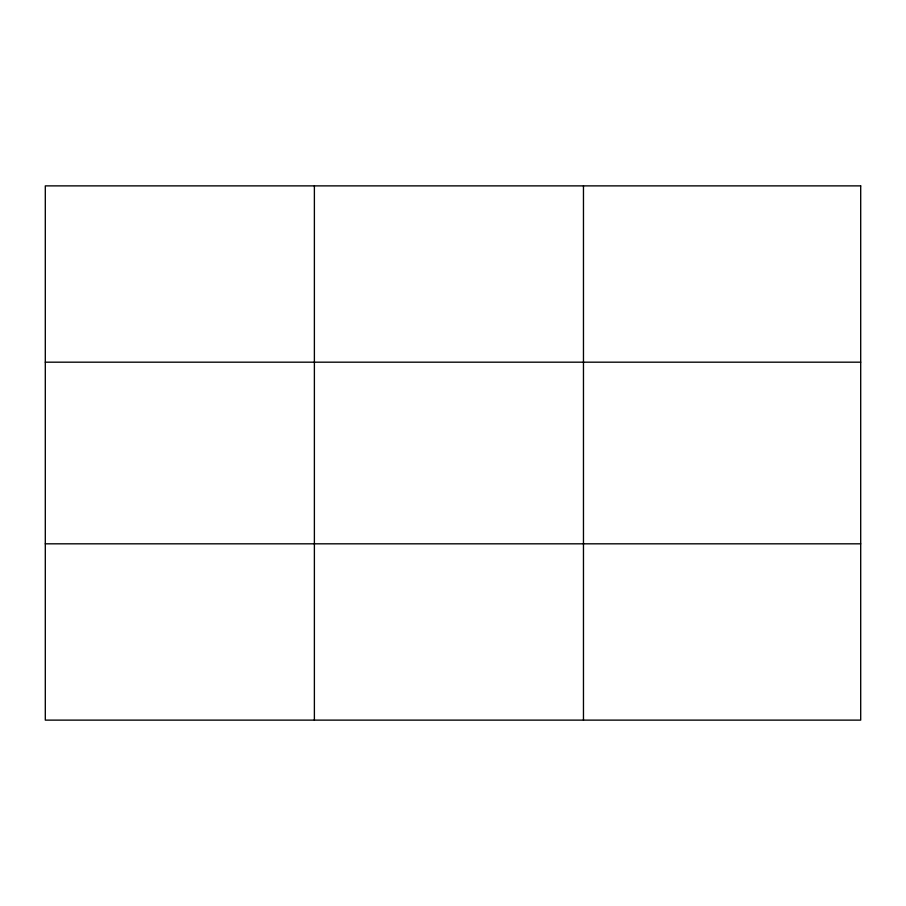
<?xml version="1.0" encoding="UTF-8"?>
<svg xmlns="http://www.w3.org/2000/svg" width="906" height="906" viewBox="0 0 906 906"><rect width="100%" height="100%" fill="white"/><g stroke="black" fill="none" stroke-linecap="round" stroke-linejoin="round"><path stroke-width="1.36" d="M314.382 185.877L314.382 720.123M583.464 185.877L583.464 720.123M45.3 362.185L860.7 362.185M45.3 543.815L860.7 543.815M860.7 185.877L860.7 720.123L45.3 720.123L45.3 185.877L860.7 185.877"/></g></svg>
